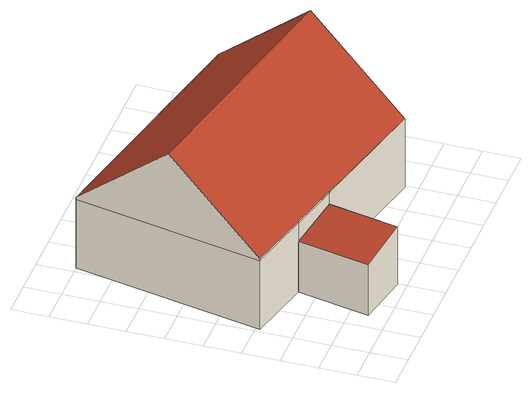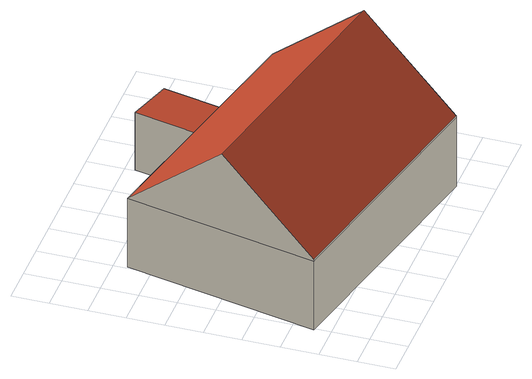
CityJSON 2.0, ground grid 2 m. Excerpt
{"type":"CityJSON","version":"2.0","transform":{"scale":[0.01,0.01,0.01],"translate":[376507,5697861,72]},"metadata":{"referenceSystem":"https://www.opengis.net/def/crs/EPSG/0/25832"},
"CityObjects":{
"building1":{"type":"Building","attributes":{"Gemeindeschluessel":"05911000","Geometrietyp2DReferenz":"3000","function":"31001_1010"},"address":[{"country":"Germany","locality":"Bochum","thoroughfareNumber":"151","thoroughfareName":"Brockhauser Str."}],"children":["building1-1","building1-2"]},
"building1-1":{"type":"BuildingPart","attributes":{"roofType":"2100","measuredHeight":3.5,"storeysAboveGround":1},"parents":["building1"],"geometry":[{"type":"Solid","lod":"2","boundaries":[[[[0,1,2,3]],[[4,5,1,0]],[[3,2,6,7]],[[4,0,3,7]],[[1,5,6,2]],[[5,4,7,6]]]],"semantics":{"surfaces":[{"type":"WallSurface"},{"type":"RoofSurface"},{"type":"GroundSurface"},{"type":"ClosureSurface"}],"values":[[0,0,0,1,2,3]]}}]},
"building1-2":{"type":"BuildingPart","attributes":{"roofType":"5000","measuredHeight":8.81,"storeysAboveGround":1},"parents":["building1"],"geometry":[{"type":"Solid","lod":"2","boundaries":[[[[8,9,5,4,10]],[[11,12,9,8]],[[13,14,12,11]],[[15,16,14,13]],[[17,7,6,16,15]],[[18,19,20,21]],[[20,19,22,23,24,15]],[[24,17,15]],[[24,23,10,17]],[[23,22,8,10]],[[22,19,18,11,8]],[[18,21,13,11]],[[21,20,15,13]],[[5,9,12,14,16,6]],[[7,17,10,4]],[[5,6,7,4]]]],"semantics":{"surfaces":[{"type":"WallSurface"},{"type":"RoofSurface"},{"type":"GroundSurface"},{"type":"ClosureSurface"}],"values":[[0,0,0,0,0,1,1,0,0,0,0,0,0,2,0,3]]}}]}
},
"vertices":[
[302,107,351],[302,107,44],[597,52,44],[597,52,394],[384,497,351],[384,497,44],[676,432,44],[676,432,394],
[21,578,460],[21,578,44],[384,497,460],[238,1604,460],[238,1604,44],[1610,1313,460],[1610,1313,44],[1391,271,460],[1391,271,44],[676,432,460],[238,1604,472],[129,1090,925],[1502,799,925],[1610,1313,472],[21,578,473],[384,497,470],[676,432,467]
]}
